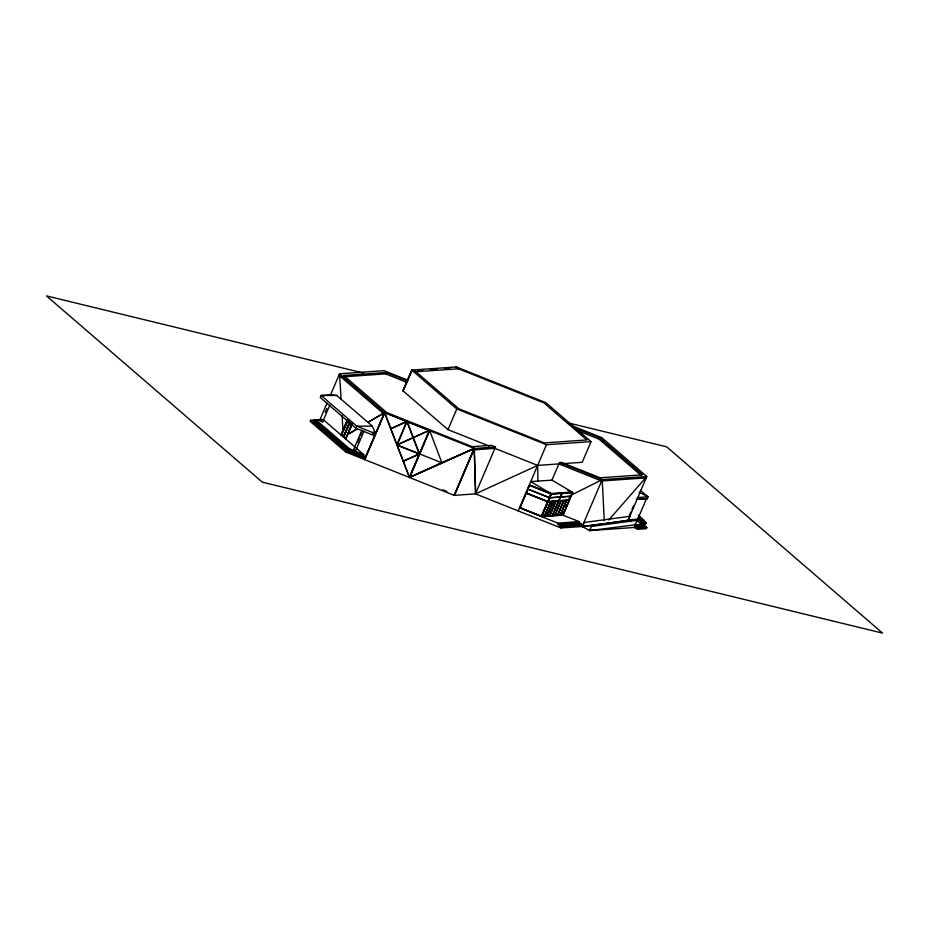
<?xml version="1.0" encoding="UTF-8"?>
<svg xmlns="http://www.w3.org/2000/svg" width="929" height="929" viewBox="0 0 929 929"><rect width="100%" height="100%" fill="white"/><g stroke="black" fill="none" stroke-linecap="round" stroke-linejoin="round"><path stroke-width="1.39" d="M310.576 420.291L346.145 450.983L365.039 458.531L347.365 450.902L313.05 421.278L313.491 420.245L321.492 419.525L321.051 420.558L319.982 419.641L310.576 420.291L310.135 421.325L345.704 452.017L454.339 495.412L474.185 448.765L475.567 493.717M336.786 395.475L321.167 395.475L356.736 426.167L375.63 433.704L372.355 426.167L336.786 395.475L330.561 394.825L321.167 395.475L320.284 397.542L355.853 428.234L374.747 435.782L372.541 433.878M321.678 419.571L316.383 420.187L315.941 421.22L349.049 449.787L363.344 455.64L364.412 456.569L363.971 457.602M319.541 420.674L326.985 403.209M330.561 394.825L339.526 373.795L384.118 370.683L408.145 380.275M325.162 412.337L326.811 408.458M321.074 420.988L322.677 421.882L329.841 405.079M343.138 376.849L343.718 375.467L386.22 372.506L407.483 380.995M341.117 435.132L347.26 420.152L352.045 424.205L345.576 439.371M340.92 435.353L347.388 420.187M345.518 438.465L341.5 435.004L347.539 421.104M341.5 435.004L347.551 421.255L351.545 424.565M343.463 436.642L349.304 422.683M343.393 437.013L349.571 422.532M343.649 436.862L349.594 422.939M345.634 438.349L343.846 436.827L349.722 423.113M352.045 424.205L345.6 438.987L351.719 424.39L347.295 420.651L340.943 434.981M345.704 452.017L346.145 450.983M355.853 428.234L356.736 426.167L372.355 426.167M347.365 450.902L347.806 449.868L313.491 420.245M349.049 449.787L349.49 448.753L316.383 420.187M344.554 376.744L385.64 373.888L386.22 372.506M364.052 431.068L355.784 450.449L354.727 450.31L353.647 449.601L361.927 430.208M357.677 442.134L359.326 438.256M360.429 435.666L362.078 431.788M363.344 455.64L363.773 454.606L323.002 419.42M365.039 458.531L384.409 412.894L367.861 422.358L384.525 412.627M384.467 412.453L429.628 430.533L441.902 462.805L419.629 453.921M364.516 459.565L384.652 412.546M409.434 477.448L384.618 413.033L364.749 459.611M489.386 446.152L447.987 429.639L402.919 390.749L411.744 370.067L456.325 366.955L545.973 402.733L591.041 441.623L582.228 462.305L562.393 463.687M403.209 390.993L412.035 370.311L416.227 371.983M396.95 444.608L406.623 421.476L390.784 428.559M455.814 367.524L456.046 366.978L458.148 368.79M384.745 412.743L409.41 477.134L429.279 430.522M409.701 477.204L429.628 430.487L409.701 477.251L474.104 448.44L454.107 495.32M447.987 429.639L456.813 408.957L411.744 370.067M454.339 495.412L474.44 448.521L384.594 412.685L339.526 373.795M343.718 375.467L386.685 412.534L472.141 446.64L491.302 445.305L495.494 446.977L475.497 493.856L454.258 495.378M518.231 510.915L546.461 444.736L591.041 441.623M571.858 492.103L551.036 493.554L541.328 516.303L519.985 507.78L529.681 485.031L551.466 493.926L541.758 516.675L563.009 515.189L572.717 492.44L551.466 493.926L530.726 481.617L551.977 480.13L559.479 462.549L561.557 462.41L600.099 477.785L642.601 474.824L599.635 437.756L574.273 427.63M548.307 501.637L551.06 494.007L529.425 485.368L519.961 507.652L541.595 516.28L551.245 494.054L572.461 492.73L562.986 514.921L541.77 516.245L551.245 494.054M550.676 501.66L544.499 516.141L550.804 501.73M546.949 515.49L544.708 515.607L546.949 515.49L552.767 501.834M547.1 515.955L553.405 501.544M547.297 515.746L553.301 501.683L547.088 515.758M555.368 501.66L549.55 515.305L547.309 515.421L549.689 515.572L544.568 515.85L550.572 501.788M555.879 501.3L549.713 515.769L556.006 501.37M552.325 515.514L558.503 501.033M561.801 493.311L558.863 500.894M552.43 515.665L562.045 493.45L558.724 500.905M561 500.94L554.822 515.421L561.128 501.01M557.655 515.223L563.961 500.812M566.435 500.557L560.257 515.038L566.562 500.626M557.574 524.188L558.015 523.155L579.011 521.575L578.57 522.609L557.574 524.188L559.711 525.048L580.962 523.561L580.079 525.628M562.707 513.563L563.798 510.996M565.447 507.129L566.551 504.563M568.734 499.419L569.837 496.852M548.064 501.497L569.036 500.034L572.461 492.73M559.27 526.081L580.52 524.595L582.657 525.454L561.406 526.929L559.27 526.081L559.711 525.048M646.201 477.878L601.62 480.99L558.886 463.931L537.636 465.417L475.497 493.856L560.965 527.962L561.406 526.929M640.94 475.276L599.054 439.138L599.635 437.756M635.599 519.369L641.765 522.795L641.324 523.828L646.027 526.546L646.816 527.637L646.375 528.671L637.468 529.298L634.205 527.486L589.625 530.587L582.216 526.488L602.201 479.608L646.793 476.496L628.561 519.241M630.896 511.972L629.27 515.792L629.885 516.141M631.975 509.429L633.613 505.608M634.205 527.486L635.088 525.419L642.113 524.931L642.554 523.898L641.765 522.795M640.441 490.257L648.036 496.818L647.153 498.885L646.538 498.536L637.712 519.218L628.852 519.834M636.063 527.231L636.504 526.197L644.343 525.651L643.902 526.685L636.063 527.231L637.909 528.264L646.816 527.637M637.584 518.835L640.278 519.497L641.498 517.987L638.235 515.177M641.498 517.987L640.278 519.497M637.468 529.298L637.909 528.264M636.713 520.437L642.763 521.912L643.971 520.391L638.548 515.711M643.971 520.391L642.763 521.912M641.022 523.155L643.553 524.548L643.112 525.593L643.902 526.685M640.046 523.05L645.237 524.316L646.456 522.806L638.862 516.257M646.456 522.806L645.237 524.316M645.585 527.579L646.027 526.546M321.248 421.313L321.968 421.592L321.306 421.383M353.647 449.601L354.437 449.636M608.774 520.031L645.55 477.924M347.701 434.366L356.991 428.884M357.026 429.07L347.585 434.644M570.383 495.563L600.413 480.502M403.36 461.353L419.2 454.188M390.9 428.838L406.716 421.673M397.136 445.061L429.14 430.464L397.02 444.782M403.256 461.074L419.118 453.956L397.206 445.281M409.283 477.436L474.104 448.405M409.573 477.541L473.976 448.742M582.216 526.488L604.674 523.619M628.12 520.275L606.196 523.41M589.311 530.424L592.179 530.029M339.596 375.13L338.946 375.177L383.224 413.393M417.469 370.195L423.148 369.8M430.255 369.312L437.35 368.813M444.445 368.325L450.124 367.919M402.919 390.749L412.023 370.044L416.215 371.716M474.243 448.463L495.494 446.977M475.625 493.926L474.313 448.463M527.835 489.177L549.48 497.805L570.685 496.179M541.595 516.28L547.773 501.73L526.128 493.09L547.947 501.776L569.036 500.034M550.583 501.985L555.565 501.439M560.919 501.265L566.237 500.777L560.245 514.84L555.019 515.2M637.817 497.526L648.036 496.818L639.187 492.242M640.151 498.989L646.538 498.536M647.153 498.885L636.319 499.256M560.965 527.962L585.003 526.29M642.554 523.898L589.625 530.587L591.39 526.453L637.294 520.252L635.215 524.211M363.622 373.086L46.45 295.887L262.292 482.151L882.55 633.114L666.708 446.849L568.025 422.834M321.167 395.475L323.733 396.102M343.451 436.491L341.698 434.969M638.026 517.801L640.72 518.463M637.155 519.404L643.205 520.879M637.886 521.39L645.678 523.282M419.234 453.677L397.322 445.014M570.952 425.331L601.725 437.605L646.793 476.496M576.352 430.081L599.054 439.138M385.64 373.888L406.89 382.365M456.813 408.957L546.461 444.736M559.479 462.549L602.201 479.608M567.863 490.5L572.717 492.44L551.977 480.13M531.016 485.565L551.036 493.554M547.889 501.532L526.255 492.893M563.009 515.189L579.011 521.575M578.57 522.609L580.962 523.561M519.555 507.815L558.015 523.155M442.796 489.792L446.803 491.383M347.806 449.868L364.412 456.569M349.49 448.753L363.773 454.606M321.887 421.29L322.677 421.882M635.959 520.345L638.49 521.75M627.505 519.926L630.652 521.68M635.088 525.419L636.504 526.197M570.615 496.318L549.654 497.77M474.475 449.857L494.913 448.359L537.636 465.417L537.961 481.106M558.747 501.172L552.581 515.653M547.947 501.776L569.163 500.452L562.986 514.921M456.894 367.187L459.007 368.999M373.69 432.031L375.63 433.704M643.553 524.548L644.343 525.651M641.324 523.828L642.113 524.931M407.204 421.743L413.324 437.547M413.126 437.919L419.234 453.724M413.045 437.675L406.995 421.789L397.229 444.689M413.417 437.791L419.432 453.642M339.654 375.781L341.082 399.18M342.069 415.379L342.998 430.487M602.271 480.943L604.28 520.646M549.527 497.596L527.893 489.037M563.52 500.894L557.644 515.014L563.52 500.894M584.225 522.481L582.46 526.615L628.364 520.414L630.129 516.28L584.225 522.481M458.438 368.778L415.937 371.739L458.891 408.806L544.348 442.912L586.849 439.951L543.895 402.884L458.438 368.778M557.435 514.712L555.031 514.887L557.435 514.712M560.036 514.538L557.864 514.689L560.036 514.538"/></g></svg>
